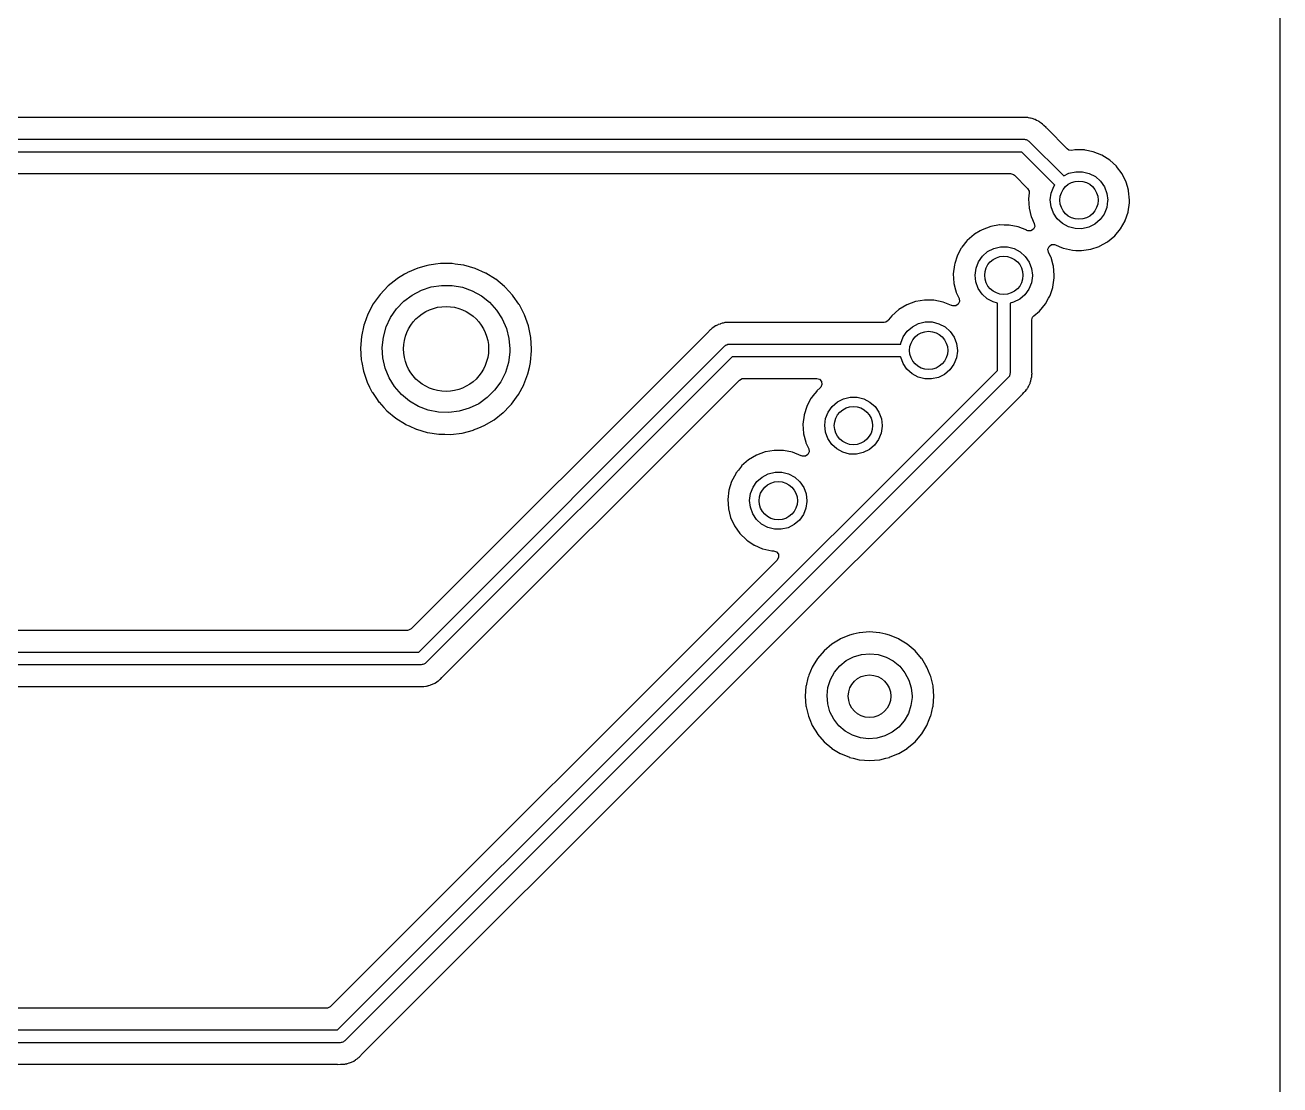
# Model space of a CAD drawing. Extents: x 41 to 172, y -227 to -42.
# Drawn here: x 142.07 to 171.58, y -98.68 to -73.75 of the extents above; entities that cross this region are included whole.
import ezdxf

# ---------------------------------------------------------------- set-up
doc = ezdxf.new("R2010")
doc.units = 0
doc.layers.add('BLACK', color=7, linetype='CONTINUOUS')

msp = doc.modelspace()

# ---------------------------------------------------------------- linework, layer by layer
at = {"layer": 'BLACK', "linetype": 'CONTINUOUS'}
for p, q in [((171.576, -42.5445), (171.576, -160.27)), ((165.53, -75.9225), (139.505, -75.9225)), ((165.542, -75.9219), (165.53, -75.9225)), ((165.588, -75.9176), (165.542, -75.9219)), ((165.596, -75.9188), (165.588, -75.9176)), ((165.609, -75.9209), (165.596, -75.9188)), ((165.629, -75.9225), (165.609, -75.9209)), ((165.65, -75.9225), (165.629, -75.9225)), ((165.661, -75.9252), (165.65, -75.9225)), ((165.695, -75.934), (165.661, -75.9252)), ((165.707, -75.9364), (165.695, -75.934)), ((165.752, -75.9436), (165.707, -75.9364)), ((165.772, -75.9521), (165.752, -75.9436)), ((165.791, -75.9585), (165.772, -75.9521)), ((165.811, -75.9639), (165.791, -75.9585)), ((165.818, -75.9677), (165.811, -75.9639)), ((165.852, -75.9861), (165.818, -75.9677)), ((165.818, -75.9677), (165.818, -75.9677)), ((165.863, -75.9913), (165.852, -75.9861)), ((165.898, -76.0065), (165.863, -75.9913)), ((165.905, -76.0097), (165.898, -76.0065)), ((165.898, -76.0065), (165.898, -76.0065)), ((165.911, -76.0146), (165.905, -76.0097)), ((165.922, -76.0228), (165.911, -76.0146)), ((165.938, -76.0337), (165.922, -76.0228)), ((165.949, -76.0394), (165.938, -76.0337)), ((165.957, -76.044), (165.949, -76.0394)), ((165.963, -76.0495), (165.957, -76.044)), ((165.991, -76.0756), (165.963, -76.0495)), ((166, -76.0834), (165.991, -76.0756)), ((166.003, -76.0861), (166, -76.0834)), ((166.024, -76.1066), (166.003, -76.0861)), ((166.027, -76.1094), (166.024, -76.1066)), ((166.078, -76.1579), (166.027, -76.1094)), ((166.083, -76.1646), (166.078, -76.1579)), ((166.091, -76.1734), (166.083, -76.1646)), ((166.574, -76.657), (166.091, -76.1734)), ((139.086, -76.431), (165.567, -76.431)), ((165.567, -76.431), (165.586, -76.4361)), ((165.586, -76.4361), (165.606, -76.4361)), ((165.606, -76.4361), (165.623, -76.446)), ((165.623, -76.446), (165.642, -76.4511)), ((165.642, -76.4511), (165.656, -76.4651)), ((165.656, -76.4651), (165.673, -76.4749)), ((165.673, -76.4749), (166.493, -77.2949)), ((166.614, -76.6839), (166.574, -76.657)), ((166.685, -76.6921), (166.614, -76.6839)), ((166.752, -76.6806), (166.685, -76.6921)), ((166.757, -76.6796), (166.752, -76.6806)), ((166.752, -76.6806), (166.752, -76.6806)), ((166.86, -76.6809), (166.757, -76.6796)), ((166.969, -76.6824), (166.86, -76.6809)), ((166.975, -76.6824), (166.969, -76.6824)), ((166.969, -76.6824), (166.969, -76.6824)), ((166.98, -76.6836), (166.975, -76.6824)), ((167, -76.6875), (166.98, -76.6836)), ((166.98, -76.6836), (166.98, -76.6836)), ((167.188, -76.7249), (167, -76.6875)), ((167.39, -76.8055), (167.188, -76.7249)), ((165.505, -76.731), (139.085, -76.731)), ((166.282, -77.5081), (165.505, -76.731)), ((167.574, -76.9215), (167.39, -76.8055)), ((167.578, -76.9255), (167.574, -76.9215)), ((167.73, -77.0653), (167.578, -76.9255)), ((167.578, -76.9255), (167.578, -76.9255)), ((139.505, -77.2395), (165.242, -77.2395)), ((165.242, -77.2395), (165.31, -77.2595)), ((165.31, -77.2595), (165.331, -77.2764)), ((165.331, -77.2764), (165.643, -77.5883)), ((166.493, -77.2949), (166.615, -77.2318)), ((166.615, -77.2318), (166.773, -77.194)), ((166.773, -77.194), (166.935, -77.1948)), ((166.935, -77.1948), (167.092, -77.2343)), ((167.092, -77.2343), (167.236, -77.3102)), ((167.236, -77.3102), (167.357, -77.4181)), ((167.734, -77.0692), (167.73, -77.0653)), ((167.864, -77.2435), (167.734, -77.0692)), ((167.96, -77.4385), (167.864, -77.2435)), ((165.643, -77.5883), (165.677, -77.6506)), ((166.197, -77.6966), (166.256, -77.5455)), ((166.256, -77.5455), (166.282, -77.5081)), ((167.357, -77.4181), (167.449, -77.5518)), ((167.449, -77.5518), (167.506, -77.7035)), ((167.99, -77.5432), (167.96, -77.4385)), ((168.013, -77.6272), (167.99, -77.5432)), ((165.679, -77.6922), (165.662, -77.8334)), ((165.662, -77.8334), (165.677, -78.0504)), ((165.677, -77.6506), (165.679, -77.6922)), ((166.176, -77.8574), (166.197, -77.6966)), ((166.193, -78.0186), (166.176, -77.8574)), ((167.525, -77.8786), (167.503, -78.0392)), ((167.506, -77.7035), (167.526, -77.8645)), ((167.526, -77.8645), (167.525, -77.8786)), ((168.019, -77.6479), (168.013, -77.6272)), ((168.039, -77.8645), (168.019, -77.6479)), ((168.038, -77.9267), (168.039, -77.8645)), ((165.677, -78.0504), (165.678, -78.056)), ((165.678, -78.056), (165.678, -78.056)), ((165.678, -78.056), (165.729, -78.2557)), ((166.249, -78.1709), (166.193, -78.0186)), ((166.34, -78.3056), (166.249, -78.1709)), ((167.442, -78.1897), (167.347, -78.3214)), ((167.503, -78.0392), (167.442, -78.1897)), ((167.938, -78.3425), (168.004, -78.1474)), ((168.004, -78.1474), (168.006, -78.142)), ((168.004, -78.1474), (168.004, -78.1474)), ((168.006, -78.142), (168.038, -77.9267)), ((164.775, -78.4842), (164.571, -78.5595)), ((164.781, -78.4832), (164.775, -78.4842)), ((164.984, -78.4483), (164.781, -78.4832)), ((164.781, -78.4832), (164.781, -78.4832)), ((164.99, -78.4474), (164.984, -78.4483)), ((164.984, -78.4483), (164.984, -78.4483)), ((165.092, -78.4487), (164.99, -78.4474)), ((165.201, -78.4501), (165.092, -78.4487)), ((165.207, -78.4502), (165.201, -78.4501)), ((165.201, -78.4501), (165.201, -78.4501)), ((165.42, -78.4926), (165.207, -78.4502)), ((165.622, -78.5732), (165.42, -78.4926)), ((165.729, -78.2557), (165.73, -78.2612)), ((165.73, -78.2612), (165.733, -78.2665)), ((165.733, -78.2665), (165.799, -78.4116)), ((165.81, -78.4818), (165.781, -78.5465)), ((165.799, -78.4116), (165.81, -78.4818)), ((166.46, -78.4147), (166.34, -78.3056)), ((166.602, -78.4921), (166.46, -78.4147)), ((166.759, -78.5332), (166.602, -78.4921)), ((167.224, -78.4267), (167.079, -78.4996)), ((167.347, -78.3214), (167.224, -78.4267)), ((167.83, -78.5377), (167.936, -78.3479)), ((167.936, -78.3479), (167.938, -78.3425)), ((167.938, -78.3425), (167.938, -78.3425)), ((164.384, -78.6707), (164.221, -78.8141)), ((164.392, -78.666), (164.384, -78.6707)), ((164.528, -78.5851), (164.392, -78.666)), ((164.571, -78.5595), (164.528, -78.5851)), ((165.627, -78.5763), (165.622, -78.5732)), ((165.628, -78.5766), (165.627, -78.5763)), ((165.65, -78.5854), (165.628, -78.5766)), ((165.721, -78.5851), (165.65, -78.5854)), ((165.781, -78.5465), (165.721, -78.5851)), ((166.921, -78.5358), (166.759, -78.5332)), ((167.079, -78.4996), (166.921, -78.5358)), ((167.524, -78.844), (167.691, -78.7049)), ((167.691, -78.7049), (167.83, -78.5377)), ((164.08, -78.9962), (163.985, -79.1774)), ((164.083, -78.99), (164.08, -78.9962)), ((164.086, -78.9849), (164.083, -78.99)), ((164.095, -78.9731), (164.086, -78.9849)), ((164.217, -78.8186), (164.095, -78.9731)), ((164.221, -78.8141), (164.217, -78.8186)), ((164.581, -79.1806), (164.703, -79.074)), ((164.703, -79.074), (164.848, -78.9996)), ((164.848, -78.9996), (165.005, -78.9617)), ((165.005, -78.9617), (165.167, -78.9626)), ((165.167, -78.9626), (165.325, -79.0021)), ((165.325, -79.0021), (165.468, -79.078)), ((165.468, -79.078), (165.589, -79.1859)), ((166.121, -79.0159), (166.148, -78.9504)), ((166.133, -79.0858), (166.121, -79.0159)), ((166.192, -79.2063), (166.133, -79.0858)), ((166.148, -78.9504), (166.207, -78.9103)), ((166.207, -78.9103), (166.278, -78.9082)), ((166.278, -78.9082), (166.296, -78.9143)), ((166.296, -78.9143), (166.386, -78.9529)), ((166.386, -78.9529), (166.478, -78.9926)), ((166.478, -78.9926), (166.478, -78.9926)), ((166.478, -78.9926), (166.483, -78.9949)), ((166.483, -78.9949), (166.489, -78.9962)), ((166.489, -78.9962), (166.629, -79.0279)), ((166.629, -79.0279), (166.695, -79.0429)), ((166.695, -79.0429), (166.701, -79.0431)), ((166.701, -79.0431), (166.701, -79.0431)), ((166.701, -79.0431), (166.774, -79.046)), ((166.774, -79.046), (166.913, -79.0514)), ((166.913, -79.0514), (167.128, -79.0202)), ((167.128, -79.0202), (167.133, -79.0184)), ((167.133, -79.0184), (167.329, -78.9522)), ((167.133, -79.0184), (167.133, -79.0184)), ((167.329, -78.9522), (167.334, -78.9503)), ((167.329, -78.9522), (167.329, -78.9522)), ((167.334, -78.9503), (167.524, -78.844)), ((151.716, -79.3717), (151.568, -79.3912)), ((151.835, -79.356), (151.716, -79.3717)), ((151.84, -79.3555), (151.835, -79.356)), ((151.835, -79.356), (151.835, -79.356)), ((151.844, -79.3555), (151.84, -79.3555)), ((151.97, -79.3561), (151.844, -79.3555)), ((151.844, -79.3555), (151.844, -79.3555)), ((152.113, -79.3569), (151.97, -79.3561)), ((152.18, -79.3663), (152.113, -79.3569)), ((152.38, -79.3949), (152.18, -79.3663)), ((163.929, -79.356), (163.92, -79.3851)), ((163.983, -79.1829), (163.929, -79.356)), ((163.985, -79.1774), (163.983, -79.1829)), ((164.429, -79.4644), (164.488, -79.3133)), ((164.488, -79.3133), (164.581, -79.1806)), ((165.589, -79.1859), (165.681, -79.3195)), ((165.681, -79.3195), (165.738, -79.4712)), ((166.194, -79.2119), (166.192, -79.2063)), ((166.246, -79.3966), (166.194, -79.2119)), ((150.992, -79.6069), (150.821, -79.7093)), ((151.052, -79.5709), (150.992, -79.6069)), ((151.056, -79.5692), (151.052, -79.5709)), ((151.3, -79.4651), (151.056, -79.5692)), ((151.056, -79.5692), (151.056, -79.5692)), ((151.304, -79.4635), (151.3, -79.4651)), ((151.499, -79.4101), (151.304, -79.4635)), ((151.564, -79.3923), (151.499, -79.4101)), ((151.568, -79.3912), (151.564, -79.3923)), ((151.564, -79.3923), (151.564, -79.3923)), ((152.385, -79.3955), (152.38, -79.3949)), ((152.38, -79.3949), (152.38, -79.3949)), ((152.648, -79.4705), (152.385, -79.3955)), ((152.652, -79.4722), (152.648, -79.4705)), ((152.895, -79.5788), (152.652, -79.4722)), ((152.652, -79.4722), (152.652, -79.4722)), ((152.899, -79.5806), (152.895, -79.5788)), ((153.132, -79.7237), (152.899, -79.5806)), ((163.92, -79.3851), (163.895, -79.6011)), ((163.895, -79.6011), (163.909, -79.8182)), ((164.408, -79.6252), (164.429, -79.4644)), ((164.426, -79.7864), (164.408, -79.6252)), ((165.758, -79.6464), (165.735, -79.807)), ((165.738, -79.4712), (165.758, -79.6323)), ((165.758, -79.6323), (165.758, -79.6464)), ((166.251, -79.4157), (166.246, -79.3966)), ((166.271, -79.6323), (166.251, -79.4157)), ((166.27, -79.6945), (166.271, -79.6323)), ((150.603, -79.8828), (150.415, -80.0814)), ((150.817, -79.7115), (150.603, -79.8828)), ((150.821, -79.7093), (150.817, -79.7115)), ((150.821, -79.7093), (150.821, -79.7093)), ((151.385, -79.9819), (151.618, -79.9055)), ((151.618, -79.9055), (151.861, -79.8683)), ((151.861, -79.8683), (152.107, -79.8713)), ((152.107, -79.8713), (152.349, -79.9144)), ((152.349, -79.9144), (152.581, -79.9965)), ((153.135, -79.7264), (153.132, -79.7237)), ((153.341, -79.8944), (153.135, -79.7264)), ((153.344, -79.8971), (153.341, -79.8944)), ((153.341, -79.8944), (153.341, -79.8944)), ((153.347, -79.9003), (153.344, -79.8971)), ((153.356, -79.9097), (153.347, -79.9003)), ((153.347, -79.9003), (153.347, -79.9003)), ((153.531, -80.0977), (153.356, -79.9097)), ((163.909, -79.8182), (163.91, -79.8238)), ((163.91, -79.8238), (163.91, -79.8238)), ((163.91, -79.8238), (163.949, -79.9744)), ((164.481, -79.9387), (164.426, -79.7864)), ((164.572, -80.0733), (164.481, -79.9387)), ((165.674, -79.9574), (165.58, -80.0892)), ((165.735, -79.807), (165.674, -79.9574)), ((166.17, -80.1102), (166.237, -79.9152)), ((166.237, -79.9152), (166.239, -79.9097)), ((166.237, -79.9152), (166.237, -79.9152)), ((166.239, -79.9097), (166.27, -79.6945)), ((150.415, -80.0814), (150.255, -80.3038)), ((150.8, -80.4207), (150.97, -80.243)), ((150.97, -80.243), (151.167, -80.0954)), ((151.167, -80.0954), (151.385, -79.9819)), ((152.581, -79.9965), (152.796, -80.1153)), ((152.796, -80.1153), (152.989, -80.2676)), ((153.547, -80.1207), (153.531, -80.0977)), ((153.678, -80.3076), (153.547, -80.1207)), ((163.007, -80.252), (162.803, -80.3272)), ((163.013, -80.251), (163.007, -80.252)), ((163.216, -80.2161), (163.013, -80.251)), ((163.013, -80.251), (163.013, -80.251)), ((163.222, -80.2151), (163.216, -80.2161)), ((163.216, -80.2161), (163.216, -80.2161)), ((163.324, -80.2165), (163.222, -80.2151)), ((163.433, -80.2179), (163.324, -80.2165)), ((163.439, -80.218), (163.433, -80.2179)), ((163.433, -80.2179), (163.433, -80.2179)), ((163.653, -80.2604), (163.439, -80.218)), ((163.855, -80.341), (163.653, -80.2604)), ((163.949, -79.9744), (163.962, -80.029)), ((163.962, -80.029), (163.965, -80.0343)), ((163.965, -80.0343), (164.032, -80.1794)), ((164.042, -80.2496), (164.013, -80.3143)), ((164.032, -80.1794), (164.042, -80.2496)), ((164.692, -80.1825), (164.572, -80.0733)), ((164.834, -80.2599), (164.692, -80.1825)), ((164.933, -80.2857), (164.834, -80.2599)), ((165.456, -80.1945), (165.311, -80.2674)), ((165.58, -80.0892), (165.456, -80.1945)), ((166.062, -80.3055), (166.136, -80.1735)), ((166.136, -80.1735), (166.166, -80.1207)), ((166.166, -80.1207), (166.169, -80.1157)), ((166.166, -80.1207), (166.166, -80.1207)), ((166.169, -80.1157), (166.17, -80.1102)), ((166.17, -80.1102), (166.17, -80.1102)), ((150.125, -80.5499), (150.045, -80.7692)), ((150.127, -80.5458), (150.125, -80.5499)), ((150.125, -80.5499), (150.125, -80.5499)), ((150.255, -80.3038), (150.127, -80.5458)), ((150.662, -80.6238), (150.8, -80.4207)), ((152.989, -80.2676), (153.154, -80.4495)), ((153.154, -80.4495), (153.288, -80.6558)), ((153.688, -80.3218), (153.678, -80.3076)), ((153.69, -80.3256), (153.688, -80.3218)), ((153.721, -80.3867), (153.69, -80.3256)), ((153.69, -80.3256), (153.69, -80.3256)), ((153.814, -80.5651), (153.721, -80.3867)), ((162.616, -80.4385), (162.453, -80.5819)), ((162.803, -80.3272), (162.616, -80.4385)), ((163.86, -80.3441), (163.855, -80.341)), ((163.86, -80.3444), (163.86, -80.3441)), ((163.882, -80.3531), (163.86, -80.3444)), ((163.953, -80.3529), (163.882, -80.3531)), ((164.013, -80.3143), (163.953, -80.3529)), ((164.933, -81.8701), (164.933, -80.2857)), ((165.311, -80.2674), (165.233, -80.2854)), ((165.233, -80.2854), (165.233, -81.9322)), ((165.792, -80.5819), (165.923, -80.4727)), ((165.923, -80.4727), (166.062, -80.3055)), ((150.033, -80.803), (149.974, -81.0706)), ((150.045, -80.7692), (150.033, -80.803)), ((150.493, -81.0836), (150.558, -80.8467)), ((150.558, -80.8467), (150.662, -80.6238)), ((153.288, -80.6558), (153.386, -80.8813)), ((153.905, -80.8233), (153.814, -80.5651)), ((153.961, -81.0914), (153.905, -80.8233)), ((158.263, -80.8521), (158.223, -80.8756)), ((158.273, -80.8456), (158.263, -80.8521)), ((158.304, -80.8231), (158.273, -80.8456)), ((158.31, -80.8184), (158.304, -80.823)), ((158.304, -80.823), (158.304, -80.8231)), ((158.33, -80.8105), (158.31, -80.8184)), ((158.348, -80.8018), (158.33, -80.8105)), ((158.366, -80.7909), (158.348, -80.8018)), ((158.411, -80.778), (158.366, -80.7909)), ((158.422, -80.7742), (158.411, -80.778)), ((158.458, -80.7601), (158.422, -80.7742)), ((158.465, -80.7571), (158.458, -80.7601)), ((158.458, -80.7601), (158.458, -80.7601)), ((158.473, -80.7562), (158.465, -80.7571)), ((158.479, -80.7553), (158.473, -80.7562)), ((158.473, -80.7562), (158.473, -80.7562)), ((158.486, -80.7545), (158.479, -80.7553)), ((158.506, -80.7504), (158.486, -80.7545)), ((158.526, -80.7445), (158.506, -80.7504)), ((158.572, -80.743), (158.526, -80.7445)), ((158.584, -80.7421), (158.572, -80.743)), ((158.589, -80.7415), (158.584, -80.7421)), ((158.618, -80.7415), (158.589, -80.7415)), ((158.622, -80.7415), (158.618, -80.7415)), ((158.692, -80.7392), (158.622, -80.7415)), ((158.7, -80.741), (158.692, -80.7392)), ((158.712, -80.7415), (158.7, -80.741)), ((158.7, -80.741), (158.7, -80.741)), ((162.266, -80.7415), (158.712, -80.7415)), ((162.307, -80.7346), (162.266, -80.7415)), ((162.365, -80.6935), (162.307, -80.7346)), ((162.373, -80.6831), (162.365, -80.6935)), ((162.453, -80.5819), (162.373, -80.6831)), ((162.813, -80.9484), (162.936, -80.8417)), ((162.936, -80.8417), (163.08, -80.7674)), ((163.08, -80.7674), (163.237, -80.7295)), ((163.237, -80.7295), (163.4, -80.7304)), ((163.4, -80.7304), (163.557, -80.7699)), ((163.557, -80.7699), (163.7, -80.8458)), ((163.7, -80.8458), (163.821, -80.9536)), ((165.741, -80.6831), (165.761, -80.615)), ((165.741, -81.8952), (165.741, -80.6831)), ((165.761, -80.615), (165.787, -80.5862)), ((165.787, -80.5862), (165.792, -80.5819)), ((149.974, -81.0706), (149.953, -81.3436)), ((150.466, -81.328), (150.493, -81.0836)), ((158.138, -80.9606), (151.148, -87.9506)), ((153.386, -80.8813), (153.446, -81.1197)), ((153.446, -81.1197), (153.466, -81.3647)), ((153.961, -81.0957), (153.961, -81.0914)), ((153.979, -81.3584), (153.961, -81.0957)), ((153.961, -81.0957), (153.961, -81.0957)), ((158.146, -80.9518), (158.138, -80.9606)), ((158.156, -80.9401), (158.146, -80.9518)), ((158.176, -80.9162), (158.156, -80.9401)), ((158.182, -80.9115), (158.176, -80.9162)), ((158.193, -80.9036), (158.182, -80.9115)), ((158.182, -80.9115), (158.182, -80.9115)), ((158.208, -80.8907), (158.193, -80.9036)), ((158.223, -80.8756), (158.208, -80.8907)), ((162.661, -81.2322), (162.72, -81.0811)), ((162.72, -81.0811), (162.813, -80.9484)), ((163.821, -80.9536), (163.913, -81.0873)), ((163.913, -81.0873), (163.971, -81.239)), ((149.953, -81.3436), (149.969, -81.617)), ((150.481, -81.5734), (150.466, -81.328)), ((151.322, -88.496), (158.524, -81.294)), ((153.464, -81.4379), (153.432, -81.6817)), ((153.466, -81.3647), (153.464, -81.4379)), ((153.955, -81.6718), (153.978, -81.4093)), ((153.978, -81.4093), (153.979, -81.4068)), ((153.978, -81.4093), (153.978, -81.4093)), ((153.979, -81.3647), (153.979, -81.3584)), ((153.979, -81.3672), (153.979, -81.3647)), ((153.979, -81.3984), (153.979, -81.3672)), ((153.979, -81.3672), (153.979, -81.3672)), ((153.979, -81.4068), (153.979, -81.3984)), ((158.524, -81.294), (158.541, -81.2841)), ((158.541, -81.2841), (158.555, -81.2701)), ((158.555, -81.2701), (158.574, -81.265)), ((158.574, -81.265), (158.591, -81.2551)), ((158.591, -81.2551), (158.611, -81.2551)), ((158.611, -81.2551), (158.63, -81.25)), ((158.63, -81.25), (162.659, -81.25)), ((162.659, -81.25), (162.661, -81.2322)), ((163.99, -81.4142), (163.967, -81.5747)), ((163.971, -81.239), (163.99, -81.4)), ((163.99, -81.4), (163.99, -81.4142)), ((149.969, -81.617), (149.969, -81.6212)), ((149.969, -81.6212), (149.969, -81.6212)), ((149.969, -81.6212), (149.982, -81.6838)), ((149.982, -81.6838), (150.021, -81.8857)), ((150.535, -81.8132), (150.481, -81.5734)), ((158.692, -81.55), (151.49, -88.7521)), ((153.432, -81.6817), (153.361, -81.9169)), ((153.926, -81.802), (153.953, -81.6838)), ((153.953, -81.6838), (153.954, -81.6796)), ((153.953, -81.6838), (153.953, -81.6838)), ((153.954, -81.6796), (153.955, -81.6718)), ((162.657, -81.55), (158.692, -81.55)), ((162.658, -81.5542), (162.657, -81.55)), ((162.714, -81.7065), (162.658, -81.5542)), ((162.804, -81.8411), (162.714, -81.7065)), ((163.907, -81.7252), (163.812, -81.8569)), ((163.967, -81.5747), (163.907, -81.7252)), ((149.417, -97.386), (164.933, -81.8701)), ((150.021, -81.8857), (150.023, -81.8898)), ((150.023, -81.8898), (150.023, -81.8898)), ((150.023, -81.8898), (150.103, -82.1247)), ((150.627, -82.041), (150.535, -81.8132)), ((153.361, -81.9169), (153.252, -82.1372)), ((153.796, -82.2027), (153.893, -81.9465)), ((153.893, -81.9465), (153.926, -81.802)), ((162.924, -81.9502), (162.804, -81.8411)), ((163.067, -82.0276), (162.924, -81.9502)), ((163.223, -82.0688), (163.067, -82.0276)), ((163.544, -82.0351), (163.386, -82.0713)), ((163.689, -81.9622), (163.544, -82.0351)), ((163.812, -81.8569), (163.689, -81.9622)), ((165.199, -82.0212), (165.189, -82.0383)), ((165.213, -82.0072), (165.199, -82.0212)), ((165.218, -81.9881), (165.213, -82.0072)), ((165.228, -81.971), (165.218, -81.9881)), ((165.233, -81.9322), (165.228, -81.9513)), ((165.228, -81.9513), (165.228, -81.971)), ((165.73, -82.0601), (165.739, -82.0231)), ((165.739, -82.0231), (165.741, -82.0154)), ((165.742, -81.9071), (165.741, -81.8952)), ((165.741, -81.9939), (165.743, -81.9742)), ((165.741, -82.0154), (165.741, -81.9939)), ((165.746, -81.9531), (165.742, -81.9071)), ((165.743, -81.9742), (165.745, -81.9609)), ((165.745, -81.9609), (165.746, -81.9531)), ((165.189, -82.0383), (149.585, -97.6421)), ((150.103, -82.1247), (150.11, -82.1448)), ((150.11, -82.1448), (150.169, -82.2628)), ((150.169, -82.2628), (150.224, -82.3713)), ((150.756, -82.2506), (150.627, -82.041)), ((150.916, -82.4364), (150.756, -82.2506)), ((151.876, -89.0855), (158.866, -82.0954)), ((153.252, -82.1372), (153.108, -82.3369)), ((153.668, -82.4396), (153.794, -82.2065)), ((153.794, -82.2065), (153.796, -82.2027)), ((153.794, -82.2065), (153.794, -82.2065)), ((158.866, -82.0954), (158.928, -82.0614)), ((158.928, -82.0614), (158.955, -82.0585)), ((158.955, -82.0585), (160.682, -82.0585)), ((160.682, -82.0585), (160.75, -82.0785)), ((160.765, -82.2793), (160.685, -82.3496)), ((160.75, -82.0785), (160.797, -82.1322)), ((160.777, -82.267), (160.765, -82.2793)), ((160.807, -82.2025), (160.777, -82.267)), ((160.797, -82.1322), (160.807, -82.2025)), ((163.386, -82.0713), (163.223, -82.0688)), ((165.59, -82.3542), (165.62, -82.3223)), ((165.62, -82.3223), (165.624, -82.3154)), ((165.624, -82.3154), (165.63, -82.3035)), ((165.63, -82.3035), (165.641, -82.287)), ((165.641, -82.287), (165.649, -82.2763)), ((165.649, -82.2763), (165.654, -82.2701)), ((165.654, -82.2701), (165.657, -82.2628)), ((165.657, -82.2628), (165.672, -82.2277)), ((165.672, -82.2277), (165.678, -82.217)), ((165.678, -82.217), (165.696, -82.1835)), ((165.696, -82.1835), (165.7, -82.1765)), ((165.696, -82.1835), (165.696, -82.1835)), ((165.7, -82.1765), (165.705, -82.1558)), ((165.705, -82.1558), (165.712, -82.1371)), ((165.712, -82.1371), (165.72, -82.1174)), ((165.72, -82.1174), (165.727, -82.0718)), ((165.727, -82.0718), (165.73, -82.0601)), ((149.971, -97.9755), (165.49, -82.4559)), ((150.224, -82.3713), (150.233, -82.3895)), ((150.233, -82.3895), (150.236, -82.393)), ((150.236, -82.393), (150.236, -82.393)), ((150.236, -82.393), (150.328, -82.5281)), ((150.328, -82.5281), (150.388, -82.6152)), ((150.388, -82.6152), (150.391, -82.6183)), ((150.391, -82.6183), (150.391, -82.6183)), ((150.391, -82.6183), (150.504, -82.7418)), ((151.106, -82.5934), (150.916, -82.4364)), ((151.318, -82.7174), (151.106, -82.5934)), ((152.934, -82.5104), (152.734, -82.6531)), ((153.108, -82.3369), (152.934, -82.5104)), ((153.506, -82.6606), (153.663, -82.4468)), ((153.663, -82.4468), (153.666, -82.4434)), ((153.666, -82.4434), (153.668, -82.4396)), ((160.545, -82.5317), (160.449, -82.7129)), ((160.548, -82.5256), (160.545, -82.5317)), ((160.55, -82.5205), (160.548, -82.5256)), ((160.594, -82.4653), (160.55, -82.5205)), ((160.682, -82.3542), (160.594, -82.4653)), ((160.685, -82.3496), (160.682, -82.3542)), ((161.046, -82.7161), (161.168, -82.6095)), ((161.168, -82.6095), (161.312, -82.5351)), ((161.312, -82.5351), (161.47, -82.4973)), ((161.47, -82.4973), (161.632, -82.4981)), ((161.632, -82.4981), (161.789, -82.5376)), ((161.789, -82.5376), (161.932, -82.6135)), ((161.932, -82.6135), (162.054, -82.7214)), ((165.49, -82.4559), (165.499, -82.4479)), ((165.499, -82.4479), (165.506, -82.4436)), ((165.499, -82.4479), (165.499, -82.4479)), ((165.506, -82.4436), (165.523, -82.4253)), ((165.523, -82.4253), (165.554, -82.3919)), ((165.554, -82.3919), (165.557, -82.3891)), ((165.557, -82.3891), (165.578, -82.3685)), ((165.578, -82.3685), (165.58, -82.365)), ((165.58, -82.365), (165.588, -82.356)), ((165.588, -82.356), (165.59, -82.3542)), ((150.504, -82.7418), (150.573, -82.8177)), ((150.573, -82.8177), (150.783, -82.9934)), ((151.547, -82.8051), (151.318, -82.7174)), ((151.788, -82.8541), (151.547, -82.8051)), ((152.034, -82.8631), (151.788, -82.8541)), ((152.278, -82.8319), (152.034, -82.8631)), ((152.513, -82.7613), (152.278, -82.8319)), ((152.734, -82.6531), (152.513, -82.7613)), ((153.098, -83.0297), (153.313, -82.8608)), ((153.313, -82.8608), (153.317, -82.8567)), ((153.317, -82.8567), (153.461, -82.7078)), ((153.461, -82.7078), (153.504, -82.6641)), ((153.504, -82.6641), (153.506, -82.6607)), ((153.506, -82.6607), (153.506, -82.6606)), ((160.385, -82.9207), (160.359, -83.1367)), ((160.386, -82.915), (160.385, -82.9207)), ((160.447, -82.7185), (160.386, -82.915)), ((160.449, -82.7129), (160.447, -82.7185)), ((160.893, -82.9999), (160.952, -82.8488)), ((160.952, -82.8488), (161.046, -82.7161)), ((162.054, -82.7214), (162.145, -82.8551)), ((162.145, -82.8551), (162.203, -83.0068)), ((150.783, -82.9934), (150.786, -82.9957)), ((150.786, -82.9957), (151.011, -83.1366)), ((151.011, -83.1366), (151.011, -83.1366)), ((151.011, -83.1366), (151.015, -83.1389)), ((151.015, -83.1389), (151.099, -83.1768)), ((151.099, -83.1768), (151.26, -83.2498)), ((152.735, -83.2203), (152.861, -83.1679)), ((152.861, -83.1679), (153.098, -83.0297)), ((160.359, -83.1367), (160.373, -83.3537)), ((160.872, -83.1607), (160.893, -82.9999)), ((160.89, -83.3219), (160.872, -83.1607)), ((162.222, -83.1819), (162.199, -83.3425)), ((162.203, -83.0068), (162.222, -83.1678)), ((162.222, -83.1678), (162.222, -83.1819)), ((151.26, -83.2498), (151.26, -83.2498)), ((151.26, -83.2498), (151.264, -83.2516)), ((151.264, -83.2516), (151.268, -83.2528)), ((151.268, -83.2528), (151.268, -83.2528)), ((151.268, -83.2528), (151.523, -83.3282)), ((151.523, -83.3282), (151.523, -83.3282)), ((151.523, -83.3282), (151.527, -83.3294)), ((151.527, -83.3294), (151.531, -83.33)), ((151.531, -83.33), (151.531, -83.33)), ((151.531, -83.33), (151.793, -83.3702)), ((151.793, -83.3702), (151.793, -83.3702)), ((151.793, -83.3702), (151.798, -83.3708)), ((151.798, -83.3708), (151.937, -83.373)), ((151.937, -83.373), (152.067, -83.375)), ((152.067, -83.375), (152.067, -83.375)), ((152.067, -83.375), (152.071, -83.3751)), ((152.071, -83.3751), (152.343, -83.3422)), ((152.343, -83.3422), (152.608, -83.2727)), ((152.608, -83.2727), (152.612, -83.2711)), ((152.612, -83.2711), (152.735, -83.2203)), ((152.612, -83.2711), (152.612, -83.2711)), ((160.373, -83.3537), (160.375, -83.3593)), ((160.375, -83.3593), (160.375, -83.3593)), ((160.375, -83.3593), (160.425, -83.559)), ((160.946, -83.4742), (160.89, -83.3219)), ((161.036, -83.6089), (160.946, -83.4742)), ((162.139, -83.493), (162.044, -83.6247)), ((162.199, -83.3425), (162.139, -83.493)), ((159.472, -83.7875), (159.268, -83.8628)), ((159.478, -83.7865), (159.472, -83.7875)), ((159.681, -83.7516), (159.478, -83.7865)), ((159.478, -83.7865), (159.478, -83.7865)), ((159.686, -83.7507), (159.681, -83.7516)), ((159.681, -83.7516), (159.681, -83.7516)), ((159.789, -83.752), (159.686, -83.7507)), ((159.898, -83.7534), (159.789, -83.752)), ((159.904, -83.7535), (159.898, -83.7534)), ((159.898, -83.7534), (159.898, -83.7534)), ((160.117, -83.7959), (159.904, -83.7535)), ((160.319, -83.8765), (160.117, -83.7959)), ((160.425, -83.559), (160.427, -83.5645)), ((160.427, -83.5645), (160.429, -83.5698)), ((160.429, -83.5698), (160.496, -83.7149)), ((160.507, -83.7851), (160.477, -83.8498)), ((160.496, -83.7149), (160.507, -83.7851)), ((161.156, -83.718), (161.036, -83.6089)), ((161.299, -83.7954), (161.156, -83.718)), ((161.456, -83.8365), (161.299, -83.7954)), ((161.776, -83.8029), (161.618, -83.8391)), ((161.921, -83.73), (161.776, -83.8029)), ((162.044, -83.6247), (161.921, -83.73)), ((159.081, -83.974), (158.917, -84.1174)), ((159.268, -83.8628), (159.081, -83.974)), ((160.324, -83.8796), (160.319, -83.8765)), ((160.325, -83.8799), (160.324, -83.8796)), ((160.347, -83.8887), (160.325, -83.8799)), ((160.418, -83.8884), (160.347, -83.8887)), ((160.477, -83.8498), (160.418, -83.8884)), ((161.618, -83.8391), (161.456, -83.8365)), ((158.777, -84.2995), (158.681, -84.4807)), ((158.78, -84.2933), (158.777, -84.2995)), ((158.783, -84.2882), (158.78, -84.2933)), ((158.841, -84.2136), (158.783, -84.2882)), ((158.914, -84.1219), (158.841, -84.2136)), ((158.917, -84.1174), (158.914, -84.1219)), ((159.278, -84.4839), (159.4, -84.3773)), ((159.4, -84.3773), (159.544, -84.3029)), ((159.544, -84.3029), (159.702, -84.265)), ((159.702, -84.265), (159.864, -84.2659)), ((159.864, -84.2659), (160.021, -84.3054)), ((160.021, -84.3054), (160.165, -84.3813)), ((160.165, -84.3813), (160.286, -84.4892)), ((158.617, -84.6884), (158.591, -84.9044)), ((158.681, -84.4807), (158.617, -84.6884)), ((159.126, -84.7677), (159.185, -84.6166)), ((159.185, -84.6166), (159.278, -84.4839)), ((160.286, -84.4892), (160.378, -84.6228)), ((160.378, -84.6228), (160.435, -84.7746)), ((158.591, -84.9044), (158.606, -85.1215)), ((159.105, -84.9285), (159.126, -84.7677)), ((159.122, -85.0897), (159.105, -84.9285)), ((160.454, -84.9497), (160.431, -85.1103)), ((160.435, -84.7746), (160.454, -84.9356)), ((160.454, -84.9356), (160.454, -84.9497)), ((158.606, -85.1215), (158.607, -85.1271)), ((158.607, -85.1271), (158.607, -85.1271)), ((158.607, -85.1271), (158.658, -85.3267)), ((159.178, -85.242), (159.122, -85.0897)), ((159.269, -85.3766), (159.178, -85.242)), ((160.371, -85.2607), (160.276, -85.3925)), ((160.431, -85.1103), (160.371, -85.2607)), ((158.658, -85.3267), (158.659, -85.3323)), ((158.659, -85.3323), (158.75, -85.5298)), ((158.75, -85.5298), (158.876, -85.7075)), ((159.388, -85.4858), (159.269, -85.3766)), ((159.531, -85.5632), (159.388, -85.4858)), ((159.688, -85.6043), (159.531, -85.5632)), ((160.008, -85.5707), (159.85, -85.6069)), ((160.153, -85.4978), (160.008, -85.5707)), ((160.276, -85.3925), (160.153, -85.4978)), ((158.876, -85.7075), (159.032, -85.8593)), ((159.032, -85.8593), (159.036, -85.8625)), ((159.036, -85.8625), (159.065, -85.8816)), ((159.85, -85.6069), (159.688, -85.6043)), ((159.065, -85.8816), (159.212, -85.9801)), ((159.212, -85.9801), (159.218, -85.9824)), ((159.218, -85.9824), (159.218, -85.9824)), ((159.218, -85.9824), (159.407, -86.0637)), ((159.407, -86.0637), (159.407, -86.0637)), ((159.407, -86.0637), (159.412, -86.066)), ((159.412, -86.066), (159.624, -86.114)), ((159.624, -86.114), (159.63, -86.1142)), ((159.63, -86.1142), (159.63, -86.1142)), ((159.63, -86.1142), (159.645, -86.1148)), ((159.645, -86.1148), (159.669, -86.1157)), ((159.669, -86.1157), (159.736, -86.1384)), ((159.736, -86.1384), (159.781, -86.1938)), ((159.753, -86.3307), (149.243, -96.8406)), ((159.788, -86.2644), (159.753, -86.3307)), ((159.781, -86.1938), (159.788, -86.2644)), ((151.059, -87.9875), (139.632, -87.9875)), ((151.086, -87.9846), (151.059, -87.9875)), ((151.148, -87.9506), (151.086, -87.9846)), ((161.234, -88.1893), (161.04, -88.3082)), ((161.238, -88.1868), (161.234, -88.1893)), ((161.243, -88.1849), (161.238, -88.1868)), ((161.453, -88.0978), (161.243, -88.1849)), ((161.243, -88.1849), (161.243, -88.1849)), ((161.457, -88.0959), (161.453, -88.0978)), ((161.453, -88.0978), (161.453, -88.0978)), ((161.538, -88.0766), (161.457, -88.0959)), ((161.683, -88.0416), (161.538, -88.0766)), ((161.688, -88.0405), (161.683, -88.0416)), ((161.683, -88.0416), (161.683, -88.0416)), ((161.925, -88.0218), (161.688, -88.0405)), ((162.162, -88.0405), (161.925, -88.0218)), ((162.167, -88.0416), (162.162, -88.0405)), ((162.312, -88.0766), (162.167, -88.0416)), ((162.167, -88.0416), (162.167, -88.0416)), ((162.393, -88.0959), (162.312, -88.0766)), ((162.397, -88.0978), (162.393, -88.0959)), ((162.607, -88.1849), (162.397, -88.0978)), ((162.397, -88.0978), (162.397, -88.0978)), ((162.612, -88.1868), (162.607, -88.1849)), ((162.607, -88.1849), (162.607, -88.1849)), ((162.616, -88.1893), (162.612, -88.1868)), ((162.81, -88.3082), (162.616, -88.1893)), ((139.213, -88.496), (151.322, -88.496)), ((160.855, -88.465), (160.701, -88.6456)), ((161.036, -88.3108), (160.855, -88.465)), ((161.04, -88.3082), (161.036, -88.3108)), ((161.04, -88.3082), (161.04, -88.3082)), ((162.814, -88.3108), (162.81, -88.3082)), ((162.81, -88.3082), (162.81, -88.3082)), ((162.995, -88.465), (162.814, -88.3108)), ((163.149, -88.6456), (162.995, -88.465)), ((151.384, -88.796), (139.212, -88.796)), ((151.403, -88.7909), (151.384, -88.796)), ((151.423, -88.7909), (151.403, -88.7909)), ((151.44, -88.781), (151.423, -88.7909)), ((151.459, -88.7759), (151.44, -88.781)), ((151.473, -88.7619), (151.459, -88.7759)), ((151.49, -88.7521), (151.473, -88.7619)), ((160.598, -88.814), (160.577, -88.848)), ((160.698, -88.6498), (160.598, -88.814)), ((160.701, -88.6456), (160.698, -88.6498)), ((160.698, -88.6498), (160.698, -88.6498)), ((161.1, -88.97), (161.225, -88.8205)), ((161.225, -88.8205), (161.377, -88.6982)), ((161.377, -88.6982), (161.55, -88.6078)), ((161.55, -88.6078), (161.738, -88.5527)), ((161.738, -88.5527), (161.932, -88.535)), ((161.932, -88.535), (162.126, -88.5554)), ((162.126, -88.5554), (162.313, -88.6131)), ((162.313, -88.6131), (162.484, -88.706)), ((162.484, -88.706), (162.635, -88.8304)), ((163.152, -88.6498), (163.149, -88.6456)), ((163.252, -88.814), (163.152, -88.6498)), ((163.152, -88.6498), (163.152, -88.6498)), ((163.273, -88.848), (163.252, -88.814)), ((151.838, -89.1298), (151.868, -89.0942)), ((151.868, -89.0942), (151.876, -89.0855)), ((160.478, -89.1001), (160.432, -89.293)), ((160.486, -89.0674), (160.478, -89.1001)), ((160.498, -89.0389), (160.486, -89.0674)), ((160.575, -88.8526), (160.498, -89.0389)), ((160.577, -88.848), (160.575, -88.8526)), ((160.575, -88.8526), (160.575, -88.8526)), ((161.006, -89.1411), (161.1, -88.97)), ((162.635, -88.8304), (162.758, -88.9816)), ((162.758, -88.9816), (162.85, -89.1539)), ((163.275, -88.8526), (163.273, -88.848)), ((163.352, -89.0389), (163.275, -88.8526)), ((163.275, -88.8526), (163.275, -88.8526)), ((163.364, -89.0674), (163.352, -89.0389)), ((163.372, -89.1001), (163.364, -89.0674)), ((163.418, -89.293), (163.372, -89.1001)), ((139.632, -89.3045), (151.302, -89.3045)), ((151.302, -89.3045), (151.314, -89.3051)), ((151.314, -89.3051), (151.314, -89.3051)), ((151.314, -89.3051), (151.322, -89.3068)), ((151.322, -89.3068), (151.392, -89.3046)), ((151.392, -89.3046), (151.396, -89.3045)), ((151.396, -89.3045), (151.425, -89.3045)), ((151.425, -89.3045), (151.43, -89.3039)), ((151.43, -89.3039), (151.442, -89.303)), ((151.442, -89.303), (151.488, -89.3016)), ((151.488, -89.3016), (151.508, -89.2956)), ((151.508, -89.2956), (151.528, -89.2916)), ((151.528, -89.2916), (151.535, -89.2906)), ((151.535, -89.2906), (151.541, -89.2899)), ((151.541, -89.2899), (151.549, -89.2889)), ((151.541, -89.2899), (151.541, -89.2899)), ((151.549, -89.2889), (151.556, -89.286)), ((151.556, -89.286), (151.592, -89.2719)), ((151.556, -89.286), (151.556, -89.286)), ((151.592, -89.2719), (151.603, -89.268)), ((151.603, -89.268), (151.648, -89.2551)), ((151.648, -89.2551), (151.666, -89.2442)), ((151.666, -89.2442), (151.684, -89.2355)), ((151.684, -89.2355), (151.704, -89.2276)), ((151.704, -89.2276), (151.741, -89.2005)), ((151.741, -89.2005), (151.751, -89.194)), ((151.751, -89.194), (151.784, -89.1745)), ((151.784, -89.1745), (151.791, -89.1705)), ((151.784, -89.1745), (151.784, -89.1745)), ((151.791, -89.1705), (151.806, -89.1553)), ((151.806, -89.1553), (151.821, -89.1424)), ((151.821, -89.1424), (151.832, -89.1345)), ((151.832, -89.1345), (151.838, -89.1298)), ((160.43, -89.2983), (160.412, -89.535)), ((160.432, -89.293), (160.43, -89.2983)), ((160.925, -89.521), (160.947, -89.3271)), ((160.947, -89.3271), (161.006, -89.1411)), ((162.85, -89.1539), (162.906, -89.3408)), ((162.906, -89.3408), (162.925, -89.535)), ((163.42, -89.2983), (163.418, -89.293)), ((163.438, -89.535), (163.42, -89.2983)), ((160.412, -89.535), (160.43, -89.7717)), ((160.941, -89.7155), (160.925, -89.521)), ((162.925, -89.5629), (162.9, -89.7565)), ((162.925, -89.535), (162.925, -89.5629)), ((163.42, -89.7717), (163.438, -89.535)), ((160.43, -89.7717), (160.432, -89.7765)), ((160.432, -89.7765), (160.432, -89.7765)), ((160.432, -89.7765), (160.434, -89.7858)), ((160.434, -89.7858), (160.486, -90.0026)), ((160.486, -90.0026), (160.488, -90.0072)), ((160.995, -89.9031), (160.941, -89.7155)), ((161.084, -90.0767), (160.995, -89.9031)), ((162.839, -89.9417), (162.742, -90.1114)), ((162.9, -89.7565), (162.839, -89.9417)), ((163.362, -90.0072), (163.364, -90.0026)), ((163.364, -90.0026), (163.416, -89.7858)), ((163.416, -89.7858), (163.418, -89.7765)), ((163.418, -89.7765), (163.42, -89.7717)), ((163.418, -89.7765), (163.418, -89.7765)), ((160.488, -90.0072), (160.488, -90.0072)), ((160.488, -90.0072), (160.52, -90.086)), ((160.52, -90.086), (160.577, -90.222)), ((160.577, -90.222), (160.579, -90.2262)), ((160.579, -90.2262), (160.698, -90.4202)), ((161.206, -90.2297), (161.084, -90.0767)), ((161.354, -90.3561), (161.206, -90.2297)), ((162.615, -90.2592), (162.461, -90.3793)), ((162.742, -90.1114), (162.615, -90.2592)), ((163.152, -90.4202), (163.271, -90.2262)), ((163.271, -90.2262), (163.273, -90.222)), ((163.273, -90.222), (163.33, -90.086)), ((163.33, -90.086), (163.362, -90.0072)), ((163.362, -90.0072), (163.362, -90.0072)), ((160.698, -90.4202), (160.698, -90.4202)), ((160.698, -90.4202), (160.701, -90.4244)), ((160.701, -90.4244), (160.855, -90.605)), ((161.525, -90.4514), (161.354, -90.3561)), ((161.71, -90.5117), (161.525, -90.4514)), ((161.904, -90.5348), (161.71, -90.5117)), ((162.099, -90.5198), (161.904, -90.5348)), ((162.287, -90.4673), (162.099, -90.5198)), ((162.461, -90.3793), (162.287, -90.4673)), ((162.995, -90.605), (163.149, -90.4244)), ((163.149, -90.4244), (163.152, -90.4202)), ((163.152, -90.4202), (163.152, -90.4202)), ((160.855, -90.605), (161.036, -90.7592)), ((161.036, -90.7592), (161.04, -90.7618)), ((161.04, -90.7618), (161.04, -90.7618)), ((161.04, -90.7618), (161.234, -90.8807)), ((161.234, -90.8807), (161.238, -90.8832)), ((161.238, -90.8832), (161.243, -90.8851)), ((161.243, -90.8851), (161.243, -90.8851)), ((161.243, -90.8851), (161.453, -90.9722)), ((162.397, -90.9722), (162.607, -90.8851)), ((162.607, -90.8851), (162.612, -90.8832)), ((162.607, -90.8851), (162.607, -90.8851)), ((162.612, -90.8832), (162.616, -90.8807)), ((162.616, -90.8807), (162.81, -90.7618)), ((162.81, -90.7618), (162.814, -90.7592)), ((162.81, -90.7618), (162.81, -90.7618)), ((162.814, -90.7592), (162.995, -90.605)), ((161.453, -90.9722), (161.457, -90.9741)), ((161.457, -90.9741), (161.538, -90.9934)), ((161.538, -90.9934), (161.683, -91.0284)), ((161.683, -91.0284), (161.683, -91.0284)), ((161.683, -91.0284), (161.688, -91.0295)), ((161.688, -91.0295), (161.925, -91.0482)), ((161.925, -91.0482), (162.162, -91.0295)), ((162.162, -91.0295), (162.167, -91.0284)), ((162.167, -91.0284), (162.312, -90.9934)), ((162.167, -91.0284), (162.167, -91.0284)), ((162.312, -90.9934), (162.393, -90.9741)), ((162.393, -90.9741), (162.397, -90.9722)), ((149.154, -96.8775), (136.968, -96.8775)), ((149.181, -96.8746), (149.154, -96.8775)), ((149.243, -96.8406), (149.181, -96.8746)), ((136.62, -97.386), (149.417, -97.386)), ((149.535, -97.671), (149.518, -97.6809)), ((149.554, -97.6659), (149.535, -97.671)), ((149.568, -97.6519), (149.554, -97.6659)), ((149.585, -97.6421), (149.568, -97.6519)), ((149.479, -97.686), (136.621, -97.686)), ((149.498, -97.6809), (149.479, -97.686)), ((149.518, -97.6809), (149.498, -97.6809)), ((136.966, -98.1945), (149.397, -98.1945)), ((149.397, -98.1945), (149.409, -98.1951)), ((149.409, -98.1951), (149.409, -98.1951)), ((149.409, -98.1951), (149.417, -98.1968)), ((149.417, -98.1968), (149.487, -98.1946)), ((149.487, -98.1946), (149.491, -98.1945)), ((149.491, -98.1945), (149.52, -98.1945)), ((149.52, -98.1945), (149.525, -98.1939)), ((149.525, -98.1939), (149.537, -98.193)), ((149.537, -98.193), (149.583, -98.1916)), ((149.583, -98.1916), (149.603, -98.1856)), ((149.603, -98.1856), (149.623, -98.1816)), ((149.623, -98.1816), (149.63, -98.1807)), ((149.63, -98.1807), (149.636, -98.1799)), ((149.636, -98.1799), (149.644, -98.1789)), ((149.636, -98.1799), (149.636, -98.1799)), ((149.644, -98.1789), (149.651, -98.176)), ((149.651, -98.176), (149.687, -98.1619)), ((149.651, -98.176), (149.651, -98.176)), ((149.687, -98.1619), (149.698, -98.158)), ((149.698, -98.158), (149.743, -98.1451)), ((149.743, -98.1451), (149.761, -98.1342)), ((149.761, -98.1342), (149.779, -98.1255)), ((149.779, -98.1255), (149.799, -98.1176)), ((149.799, -98.1176), (149.836, -98.0905)), ((149.836, -98.0905), (149.846, -98.084)), ((149.846, -98.084), (149.879, -98.0645)), ((149.879, -98.0645), (149.886, -98.0605)), ((149.879, -98.0645), (149.879, -98.0645)), ((149.886, -98.0605), (149.901, -98.0453)), ((149.901, -98.0453), (149.916, -98.0324)), ((149.916, -98.0324), (149.927, -98.0245)), ((149.927, -98.0245), (149.933, -98.0198)), ((149.933, -98.0198), (149.963, -97.9842)), ((149.963, -97.9842), (149.971, -97.9755))]:
    msp.add_line(p, q, dxfattribs=at)
at = {"layer": 'BLACK'}
for centre, radius in [((166.851, -77.8645), 0.45), ((165.083, -79.6323), 0.45), ((151.966, -81.3647), 1), ((163.315, -81.4), 0.45), ((161.547, -83.1678), 0.45), ((159.779, -84.9356), 0.45), ((161.925, -89.535), 0.5)]:
    msp.add_circle(centre, radius, dxfattribs=at)

doc.saveas('drawing.dxf')
